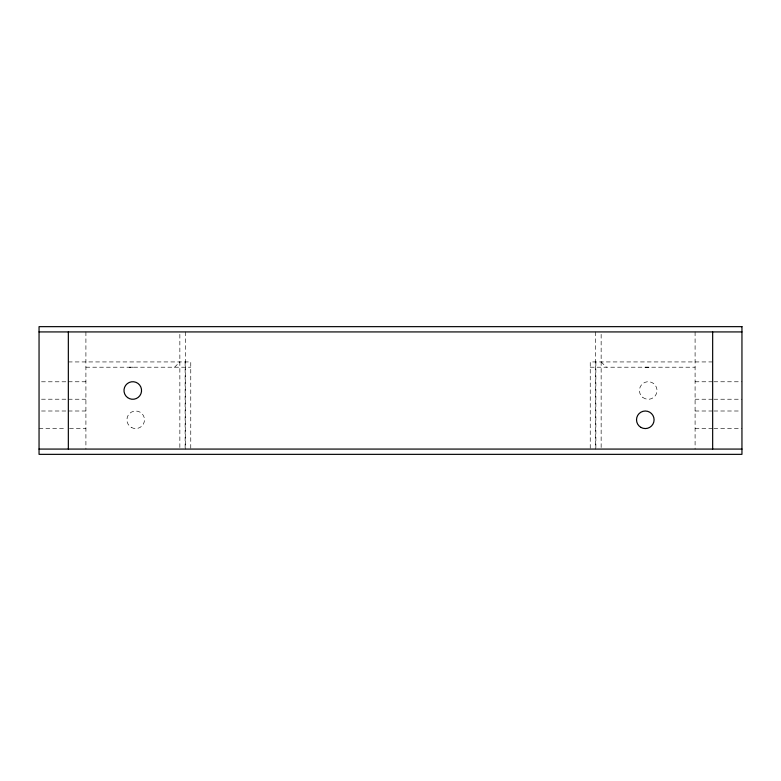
<?xml version="1.0" encoding="UTF-8"?>
<svg xmlns="http://www.w3.org/2000/svg" width="781" height="781" viewBox="0 0 781 781"><rect width="100%" height="100%" fill="white"/><g stroke="black" fill="none" stroke-linecap="round" stroke-linejoin="round"><path stroke-width="0.59" stroke-dasharray="3.9 2.93" d="M174.583 367.207L179.855 361.935M645.126 367.207L651.735 367.207M129.265 367.207L135.874 367.207M68.337 361.935L190.759 361.935L190.759 449.075M712.662 361.935L590.241 361.935L590.241 449.075M85.91 367.207L190.759 367.207M590.241 367.207L695.09 367.207M68.337 381.772L85.91 381.772M695.09 381.772L712.662 381.772M713.883 381.772L741.95 381.772M41.491 381.792L65.897 381.792M41.491 399.208L65.897 399.208M68.337 399.228L85.91 399.228M695.09 399.228L712.662 399.228M713.883 399.228L741.95 399.228M41.491 411.001L65.897 411.001M68.337 411.001L85.91 411.001M695.09 411.001L712.662 411.001M713.883 411.001L739.509 411.001M39.05 428.574L65.897 428.574M69.509 428.574L85.91 428.574M695.09 428.574L712.662 428.574M713.883 428.574L741.95 428.574M601.145 361.935L606.417 367.207M695.09 331.925L695.09 449.075M601.145 334.327L601.145 449.075M595.874 361.935L595.874 449.075M595.512 331.925L595.512 449.075M185.487 331.925L185.487 449.075M185.126 361.935L185.126 449.075M179.855 334.327L179.855 449.075M85.91 331.925L85.91 449.075M131.306 427.392A8.786 8.786 0 0 0 144.485 419.787A8.786 8.786 0 0 0 131.306 412.183A8.786 8.786 0 0 0 131.306 427.392M642.753 397.373A8.786 8.786 0 0 0 656.919 391.808A8.786 8.786 0 0 0 645.018 382.319A8.786 8.786 0 0 0 642.753 397.373"/><path stroke-width="1.17" d="M39.05 331.925L741.95 331.925M39.05 449.075L741.95 449.075M712.662 331.925L712.662 449.075M68.337 331.925L68.337 449.075M741.95 326.653L39.05 326.653L39.05 454.347L741.95 454.347L741.95 326.653M640.908 427.392A8.786 8.786 0 0 0 654.087 419.787A8.786 8.786 0 0 0 640.908 412.183A8.786 8.786 0 0 0 640.908 427.392M127.557 397.568A8.786 8.786 0 0 0 141.498 391.486A8.786 8.786 0 0 0 129.256 382.446A8.786 8.786 0 0 0 127.557 397.568"/></g></svg>
